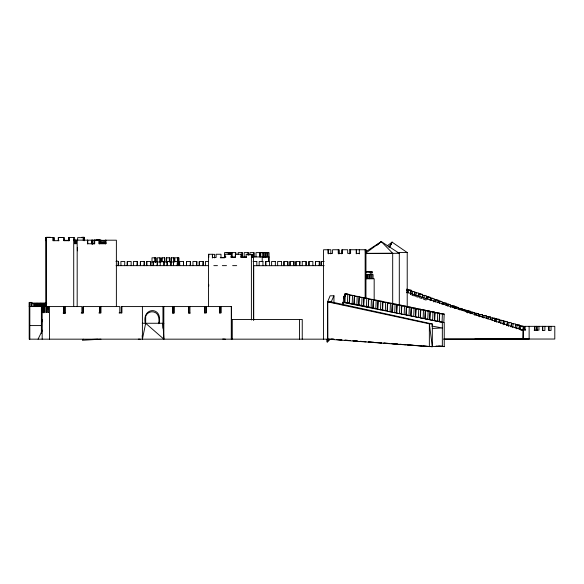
<?xml version="1.0" encoding="UTF-8"?>
<svg xmlns="http://www.w3.org/2000/svg" width="584" height="584" viewBox="0 0 584 584"><rect width="100%" height="100%" fill="white"/><g stroke="black" fill="none" stroke-linecap="round" stroke-linejoin="round"><path stroke-width="0.88" d="M118.384 261.479C116.939 272.378 121.202 258.646 115.997 261.479M120.961 265.647L120.888 261.479L124.786 261.479L124.662 265.647M127.254 261.479L127.254 265.647L127.327 261.479L131.152 261.479L131.152 265.647M137.298 261.479L137.174 265.647L137.298 261.479L133.4 261.479L133.473 265.647M140.386 261.479L140.386 265.647L140.386 261.479L144.292 261.479L144.168 265.647L144.292 261.479M146.752 261.479L146.752 265.647L146.752 261.479L150.657 261.479L150.533 265.647L150.657 261.479M153.446 261.479L153.446 265.647L153.446 261.479L157.352 261.479L157.227 265.647L157.352 261.479M164.082 261.479L163.958 265.647L164.082 261.479L160.184 261.479L160.257 265.647M167.141 261.479L167.141 265.647L167.141 261.479L171.046 261.479L170.922 265.647L171.046 261.479M173.506 261.479L173.506 265.647L173.506 261.479L177.412 261.479L177.288 265.647L177.412 261.479M183.558 261.479L183.434 265.647L183.558 261.479L179.653 261.479L179.733 265.647M186.508 261.479L186.508 265.647L186.508 261.479L190.413 261.479L190.289 265.647L190.413 261.479M196.815 261.479L196.691 265.647L196.815 261.479L192.91 261.479L192.983 265.647M199.275 261.479L199.275 265.647L199.275 261.479L203.181 261.479L203.057 265.647L203.181 261.479M229.22 254.325L229.227 252.609L227.709 252.617M229.753 254.332L229.753 252.617M230.789 254.347L230.789 252.631L229.636 252.638M231.468 256.931L231.476 252.638L232.505 252.653L224.453 252.668L224.453 256.96L225.971 256.96M43.121 306.578L43.121 312.747L43.333 306.578M522.789 339.07L522.928 330.179L406.895 292.263M443.723 339.122L523.374 339.07L523.505 330.179L522.928 330.179M41.595 332.822L41.69 322.543L42.355 319.784M344.743 302.417L345.086 294.11L347.035 294.102L349.582 294.635L349.239 302.935L344.743 302.417L349.349 302.957M347.436 302.943L347.779 294.635L345.086 294.11M349.816 295.088L349.48 303.395L352.174 303.914L353.977 303.914L354.32 295.606L349.816 295.088L354.32 295.606M352.174 303.914L352.517 295.606M354.138 304.344L354.481 296.037L358.977 296.555L358.642 304.863L354.138 304.344L355.444 304.337M356.839 304.863L357.182 296.562L354.481 296.037M358.977 305.337L359.313 297.037L363.817 297.555L363.474 305.863L358.977 305.337L360.927 305.33L357.335 304.607M361.671 305.863L362.014 297.555L359.313 297.037M363.73 306.337L364.073 298.03L366.022 298.015L368.57 298.548L368.227 306.856L363.73 306.337L368.227 306.856M366.423 306.856L366.767 298.548L364.073 298.03M368.394 307.286L368.738 298.979L373.234 299.497L372.891 307.804L368.394 307.286L369.694 307.279M371.088 307.804L371.431 299.497L368.738 298.979M373.125 308.257L373.468 299.95L375.417 299.942L377.965 300.475L377.629 308.783L373.125 308.257L375.081 308.25M375.826 308.783L376.169 300.475L373.468 299.95M378.133 300.899L377.79 309.206L380.491 309.732L382.294 309.732L382.629 301.424L378.133 300.899L382.629 301.424M380.491 309.732L380.826 301.424M382.622 310.206L382.965 301.899L387.462 302.417L387.126 310.724L382.622 310.206L383.929 310.199M385.323 310.732L385.666 302.424L382.965 301.899M387.725 302.892L387.382 311.199L390.076 311.725L391.879 311.717L392.222 303.417L387.725 302.892L392.222 303.417M390.076 311.725L390.419 303.417M392.39 303.841L392.046 312.148L394.74 312.674L396.543 312.674L396.886 304.366L392.39 303.841L396.886 304.366M394.74 312.674L395.083 304.366M397.12 304.819L396.777 313.126L399.478 313.644L401.281 313.644L401.617 305.337L397.12 304.819L401.617 305.337M399.478 313.644L399.814 305.344M401.785 305.768L401.442 314.075L404.143 314.594L405.938 314.594L406.281 306.286L401.785 305.768L406.281 306.286M404.143 314.594L404.478 306.293M406.617 306.768L406.274 315.068L408.975 315.594L410.778 315.594L411.114 307.286L406.617 306.768L411.114 307.286M408.975 315.594L409.311 307.286M411.377 307.761L411.034 316.068L413.727 316.586L415.531 316.586L415.874 308.279L411.377 307.761L415.874 308.279M413.727 316.586L414.071 308.279M416.034 308.71L418.735 309.235L418.392 317.535L420.195 317.535L420.538 309.228L416.034 308.71L415.699 317.017L417.721 317.404M420.772 309.681L420.429 317.988L423.13 318.514L424.926 318.514L425.269 310.206L420.772 309.681L425.269 310.206M423.13 318.514L423.466 310.206M425.437 310.63L425.094 318.937L427.787 319.463L429.59 319.463L429.934 311.155L425.437 310.63L429.934 311.155M427.787 319.463L428.13 311.155M430.269 311.63L429.926 319.937L432.627 320.463L434.423 320.455L434.766 312.155L430.269 311.63L434.766 312.155M432.627 320.463L432.963 312.155M435.022 312.623L434.686 320.93L437.379 321.456L439.183 321.456L439.526 313.148L435.022 312.623L439.526 313.148M437.379 321.456L437.723 313.148M439.686 313.572L439.351 321.879L442.044 322.404L443.847 322.404L444.19 314.097L439.686 313.572L444.19 314.097M442.044 322.404L442.387 314.097M466.28 311.987L466.441 310.338L462.338 309.841M467.762 312.528L467.923 310.87L466.317 310.841L470.419 311.338L470.259 312.995M470.339 313.696L470.492 312.046L474.595 312.542L474.339 314.871M471.938 313.732L472.098 312.075M475.938 314.907L476.099 313.25L474.493 313.221L478.595 313.717L478.362 316.2M478.216 315.944L478.376 314.287L482.472 314.783L482.238 317.265M479.741 316.805L479.975 314.323M483.778 317.981L484.012 315.499L482.406 315.462L486.509 315.959L486.275 318.441M486.414 318.229L486.574 316.572L490.669 317.068L490.436 319.55M487.939 319.09L488.173 316.608M490.801 319.455L490.954 317.798L494.889 318.295L494.568 321.601M492.151 320.309L492.392 317.827M495.071 321.339L495.312 318.857L499.24 319.346L498.926 322.66M496.429 322.2L496.743 318.886M499.232 322.623L499.466 320.142L503.569 320.638L503.174 324.777M500.758 323.485L501.072 320.178M503.101 322.762L503.262 321.105L507.365 321.601L506.97 325.741M504.547 324.448L504.868 321.134M507.029 325.587L507.35 322.28L511.445 322.777L511.051 326.916M508.554 326.449L508.949 322.31M511.204 326.792L511.526 323.478L515.621 323.981L515.227 328.113M512.73 327.653L513.124 323.514M516.731 328.828L517.125 324.689L515.526 324.66L517.176 324.959M519.227 329.296L519.621 325.157L517.125 324.689M518.913 328.281L519.088 326.624M520.373 329.982L520.804 325.85L519.176 325.799L520.775 326.12M520.804 325.85L523.235 326.339L522.797 330.471L521.176 330.142M410.516 294.409L410.939 291.124L414.998 291.817L414.465 295.927L412.034 295.27L412.559 291.168M414.341 294.84L414.655 292.38L418.713 293.073L418.188 297.183L415.75 296.526L416.282 292.423M418.21 296.154L418.524 293.694L422.582 294.387L422.057 298.49L419.619 297.833L420.151 293.73M422.269 297.679L422.582 295.212L426.641 295.913L426.108 300.015L423.677 299.358L424.203 295.256M426.254 298.344L426.466 296.701L430.525 297.395L430.101 300.68M427.773 299.205L428.087 296.745M431.539 300.577L431.853 298.11L430.233 298.074M433.839 302.023L434.292 298.767L431.853 298.11M435.46 302.067L435.774 299.599L434.153 299.563L435.759 299.993M437.891 302.716L438.212 300.256L435.774 299.599M439.504 303.49L439.825 301.03L438.197 300.986M441.942 304.147L442.256 301.68L439.825 301.03M442.256 304.184L442.468 302.541L446.351 303.235L446.03 305.695M443.701 304.22L443.913 302.578M446.49 305.578L446.702 303.935L450.585 304.622L450.271 307.089M447.833 306.432L448.154 303.965M450.527 307.177L450.739 305.534L452.359 305.578L454.797 306.235L454.586 307.877M452.147 307.221L452.359 305.578M454.221 308.432L454.425 306.79L456.053 306.834L458.484 307.491L458.272 309.133M455.841 308.476L456.053 306.834M459.805 309.958L460.017 308.315L458.396 308.272L460.009 308.71M462.243 310.615L462.455 308.972L460.017 308.315M466.302 312.141L466.514 310.498L462.455 309.797L464.864 310.447M467.748 312.973L467.959 311.33L470.397 311.98L470.186 313.623M406.705 290.591L406.924 288.949M406.88 292.861L407.311 289.576L411.224 290.277L410.691 294.38M408.311 292.891L408.742 289.606M142.182 335.632L142.408 339.165L145.672 323.259L145.672 316.455M438.723 346.005L442.336 346.261L429.357 346.597L327.704 339.165L327.617 301.87L330.106 295.803L333.953 295.803L333.953 303.03M333.953 295.803L331.194 301.884L327.704 301.884L327.704 339.165M389.813 246.937L392.076 242.141L407.216 252.529L407.216 307.242M38.062 339.165L42.428 330.201M145.715 316.178C146.839 312.995 150.475 311.148 153.723 311.966C158.987 313.133 159.425 319.36 158.768 323.711M390.068 246.134L392.076 242.141L387.068 245.966M388.907 247.339L392.076 242.141M328.996 339.165L327.062 341.969L327.04 339.26M83.227 339.165L82.366 340.268L100.974 339.165M330.23 339.238L327.259 342.173L327.23 339.45M377.213 245.149L381.294 241.615L399.295 253.31L399.295 304.826M366.132 252.865L381.294 241.615L392.689 253.31L392.689 310.243M366.204 251.434L381.294 241.615M256.821 261.486L256.843 265.647M262.931 261.486L262.953 265.647M275.341 261.486L275.371 265.647M281.452 261.486L281.481 265.647M269.56 265.654L269.582 261.479L265.749 261.486L265.749 265.654L265.749 261.486M287.788 261.486L287.817 265.647L287.788 261.486L283.977 261.486L283.977 265.654L283.977 261.486M259.121 265.654L259.194 261.479L262.953 261.479M308.965 261.486L308.965 265.654L308.965 261.486L312.863 261.479L312.871 265.647M271.604 265.647L271.604 261.479L275.363 261.479M277.641 265.654L277.641 261.486L281.473 261.479M315.477 261.486L315.477 265.654L315.477 261.486L319.368 261.479L319.287 265.654L319.368 261.479M97.564 339.165L92.374 339.421L92.914 339.421M293.934 261.479L293.818 265.654L293.934 261.479L290.022 261.486L290.022 265.654L290.022 261.486M432.335 328.427L442.336 327.982L431.649 325.996M99.93 239.936L92.228 240.192L92.374 244.017L92.374 240.958M295.978 261.486L295.978 265.654L295.978 261.486L299.899 261.479L299.68 265.654L299.899 261.479M302.257 265.647L302.257 261.479M366.212 253.39L399.295 253.31M205.502 265.647L205.429 261.479L208.561 261.479M366.314 253.398L392.689 253.31M347.779 294.635L349.582 294.635M357.182 296.562L358.977 296.555M362.014 297.555L363.817 297.555M366.767 298.548L368.57 298.548M371.431 299.497L373.234 299.497M376.169 300.475L377.965 300.475M385.666 302.424L387.462 302.417M418.735 309.235L420.538 309.228M138.313 339.165L140.226 339.165M50.312 237.294L46.377 237.294L46.377 240.688L45.99 240.688L46.048 237.557M81.789 237.294L84.3 237.294L84.33 240.688M84.395 237.469L84.476 240.688L84.33 237.557M58.867 237.557L64.123 237.557L64.123 240.688M96.659 239.936L100.871 239.936L100.871 243.572M63.641 240.338L67.766 240.338M100.492 240.338L106.361 240.338M59.072 240.688L52.837 240.688L52.852 237.557M69.321 240.688L63.868 240.688L63.868 237.469L58.349 237.469L58.349 240.688M100.543 240.601L103.383 240.601L103.383 243.156M99.258 243.053L106.346 243.053M349.685 249.748L365.956 249.748L365.956 298.103M228.191 252.595L226.147 252.595L227.176 252.609M262.15 252.609L267.071 252.609L267.071 256.902L253.237 256.96M397.193 252.529L407.216 252.529M266.078 252.668L269.049 252.668L269.049 256.96L267.903 256.96L267.903 252.668M359.277 253.398L356.474 253.398L356.474 249.748M365.577 253.85L365.577 249.748M230.563 256.96L235.447 256.902L235.447 252.609M240.644 256.96L246.463 256.902M246.178 257.471L241.177 257.471L241.177 254.259M220.263 257.799L224.606 257.799M253.084 261.479L256.843 261.479M302.089 261.486L306.06 261.486L306.06 265.654L306.06 261.486M324.156 261.479L321.105 261.479L321.105 265.647M151.993 261.968L154.183 261.968M156.716 261.968L160.257 261.968M163.797 261.968L167.345 261.968M170.886 261.968L173.828 261.968L173.828 257.799M178.901 261.968L177.784 261.968L177.784 257.799M116.085 265.647L208.561 265.647M213.832 265.64L217.467 265.64M222.336 265.64L226.512 265.64M232.644 265.64L236.688 265.64M253.434 265.713L324.156 265.647M366.212 271.867L372.541 272.042L366.299 271.888M369.694 274.473L372.424 274.473M365.577 274.568L373.067 274.568L373.067 278.736M365.949 278.736L374.169 278.736L374.169 300.38M348.027 294.066L344.794 294.066L344.794 302.41M349.239 302.935L343.005 302.41L444.234 322.543L444.234 346.633L436.102 346.013M31.653 303.184L46.727 303.184M29.2 306.578L63.853 306.578L63.853 313.09L65.335 313.009L63.123 313.009L63.853 313.09L63.817 306.578M48.384 312.557L47.946 312.557L47.946 306.578M98.864 312.922L100.966 312.922L100.966 306.578M119.085 312.922L121.925 312.922L121.925 306.578M81.183 313.009L83.505 313.009L83.505 306.578M190.128 313.097L188.654 313.097L188.654 306.578M142.248 323.259L162.958 323.259L163.87 339.165L145.672 323.259M162.958 323.697L163.87 323.697M29.813 325.58L41.566 325.58M521.454 326.339L523.885 326.339L523.885 329.639L525.447 329.639M522.286 329.989L525.673 329.989M534.134 330.164L538.937 330.164L538.937 326.339M443.92 339.048L554.8 339.034L554.8 326.339L524.505 326.339L524.505 329.639M334.099 339.165L29.2 339.165L29.2 302.41L32.047 302.41L32.047 306.578M492.677 339.063L499.634 339.085M327.617 301.87L331.194 301.884L432.335 323.996L432.335 346.706L423.305 346.027M262.223 256.96L268.917 257.018L268.925 261.508M523.374 339.07L474.821 339.246L513 339.048L511.219 339.1M474.259 314.856L475.821 314.886M409.793 290.248L411.224 290.277M489.158 317.039L490.669 317.068M493.458 318.265L494.889 318.295M497.809 319.317L499.24 319.346M444.899 303.198L446.351 303.235M466.441 310.338L463.163 309.987M474.595 312.542L470.492 312.046M482.472 314.783L478.376 314.287M503.569 320.638L499.466 320.142M518.001 325.113L519.621 325.157M346.692 302.41L342.954 302.308L342.954 305.001L343.823 296.154L343.823 297.942M420.94 294.336L422.582 294.387M430.525 297.395L426.466 296.701M436.569 300.205L438.212 300.256M453.147 306.184L454.797 306.235M456.841 307.439L458.484 307.491M460.812 308.921L462.455 308.972M521.578 326.281L523.235 326.339M469.886 312.776L471.529 312.841M222.738 339.027L225.329 339.165M432.335 323.996L429.357 323.828L327.704 301.884M331.551 339.165L333.362 339.297M336.997 339.574L341.538 339.91M345.166 340.18L349.707 340.523M353.342 340.793L357.882 341.136M360.605 341.341L366.051 341.742M368.774 341.947L374.227 342.355M376.045 342.494L381.491 342.903M384.214 343.1L389.659 343.509M392.382 343.713L397.835 344.122M399.653 344.261L406.004 344.735M407.822 344.867L432.335 346.706L429.357 323.828L429.357 346.597M331.194 339.165L333.902 339.362M336.61 339.567L342.027 339.968M344.743 340.173L350.159 340.574M352.867 340.779L357.379 341.114M360.094 341.319L365.511 341.72M368.219 341.925L373.636 342.326M376.344 342.531L381.768 342.932M383.571 343.071L389.893 343.538M391.696 343.677L398.018 344.144M399.828 344.283L405.245 344.684M407.055 344.815L413.377 345.29M415.18 345.421L421.502 345.896M444.234 346.633L442.336 346.363L442.336 322.273M346.794 294.066L344.794 294.066L345.363 296.57M486.574 316.572L488.297 316.886M467.923 310.87L470.419 311.338M476.099 313.25L478.595 313.717M484.012 315.499L486.509 315.959M495.312 318.857L496.977 319.163M503.262 321.105L505.737 321.558M507.35 322.28L509.825 322.733M511.526 323.478L513.175 323.784M351.123 303.322L355.561 304.235M362.657 305.702L369.745 307.169M371.519 307.534L373.293 307.899M405.216 314.491L406.99 314.856M423.838 318.331L425.612 318.696M438.029 321.258L439.796 321.631M351.429 303.381L353.977 303.914M356.941 304.512L358.642 304.863M371.19 307.447L372.891 307.804M42.844 306.578L41.384 306.22L41.384 333.369M476.675 315.104L478.391 315.543M439.044 301.205L440.723 301.643M480.15 316.316L482.581 316.966M410.939 291.124L413.348 291.774M414.655 292.38L416.268 292.81M418.524 293.694L420.137 294.124M422.582 295.212L424.999 295.862M407.311 289.576L408.968 290.022M447.512 304.154L449.132 304.585M208.678 284.328L208.773 286.123M48.195 309.14L48.056 306.578L48.049 312.557M92.914 244.017L92.768 240.192L73.715 240.104L73.715 306.447M77.351 247.353L77.38 250.821M268.903 256.902L268.917 261.705M92.374 241.097L92.374 243.813M46.494 306.578L46.501 312.557L46.37 306.578M551.055 326.339L551.055 330.434L548.712 330.434L548.712 326.339M549.048 326.339L549.048 330.434M544.887 326.339L544.887 330.434L542.638 330.434L542.638 326.339M542.719 326.339L542.719 330.434M536.871 326.339L536.871 330.434M536.82 326.339L536.82 330.434M536.74 326.339L536.74 330.164M534.981 326.339L534.981 330.434M534.528 326.339L534.528 330.164M529.133 326.339L529.133 339.1M528.805 339.034L504.313 339.034L527.242 339.1M525.133 326.339L525.133 329.989M371.95 274.568L371.95 278.736M371.826 271.867L371.826 274.443M370.928 274.568L370.928 278.736M370.3 272.042L370.3 274.75M369.825 274.568L369.825 278.736M369.336 274.568L369.336 278.736M368.161 274.568L368.161 278.736M367.548 274.568L367.548 278.736M366.372 274.568L366.372 278.736M365.46 249.748L365.46 253.573L365.321 249.748M365.153 249.748L365.153 298.103M359.313 249.748L359.313 253.85M356.218 249.748L356.218 253.85M350.59 249.748L350.59 253.398L347.692 253.398L347.692 249.748L341.793 249.748L341.793 253.85M349.721 249.748L349.685 253.85M342.333 249.748L342.333 253.398L338.238 253.398L338.253 249.748M342.312 249.748L342.312 253.398M338.968 253.85L338.968 249.748L332.544 249.748L332.544 253.398L328.055 253.398L328.055 249.748M338.888 249.748L338.888 253.85M330.814 253.85L330.851 249.748L323.558 249.748L323.558 339.165M328.5 249.748L328.5 253.398M328.325 249.748L328.325 253.879M321.193 261.479L321.193 265.647M302.249 339.165L302.249 319.441L231.819 319.441L231.819 339.165M299.483 319.441L299.483 339.165M265.924 252.609L265.924 256.902M265.333 252.609L265.333 256.902M264.18 252.609L264.18 256.902M263.377 256.96L263.377 252.668L260.194 252.668L260.194 256.96M262.223 252.668L262.223 261.479M260.201 256.902L260.201 252.609L256.004 252.609L256.004 256.902M259.792 252.609L259.792 256.902M254.128 256.902L254.128 252.609L249.937 252.609L249.937 255.186M253.719 252.609L253.719 256.902M253.719 265.713L253.719 320.12M253.478 320.12L253.478 254.449L246.119 254.347L246.119 257.471M253.069 254.449L252.726 257.471L252.726 254.347M252.091 254.347L252.091 257.471L251.74 254.347M251.397 254.347L251.397 320.01M248.39 255.186L248.39 252.609L244.192 252.609L244.192 256.902M247.974 252.609L247.974 255.186M242.375 256.902L242.375 252.609L238.155 252.609L238.155 254.325M241.944 252.609L241.944 256.902M241.228 257.471L241.228 254.259L235.337 254.259L235.337 257.471L231.286 257.471L231.3 254.259L225.161 254.259L225.161 257.471L220.986 257.471L220.986 254.259L216.109 254.259L216.124 257.471L212.481 257.471L212.488 254.259L208.554 254.259L208.554 306.644M235.878 254.325L235.878 252.609L231.666 252.609L231.666 256.902M232.096 252.609L232.096 256.902M232.023 319.441L232.023 339.165M231.549 339.165L231.549 306.578L121.231 306.578L121.231 312.922M231.286 306.578L231.286 339.165M228.702 252.668L228.702 254.39M228.242 252.668L228.242 254.39M220.986 306.578L220.986 312.922L219.431 312.922L219.431 306.578M220.788 306.578L220.788 312.922M219.628 306.578L219.628 312.922M214.613 257.909L214.671 254.339L212.372 254.339L212.372 258.04M208.765 254.259L208.765 257.471M206.174 306.578L206.174 312.922L204.531 312.922L204.531 306.578M205.977 306.578L205.977 312.922M204.728 306.578L204.728 312.922M189.931 306.578L189.931 313.097M188.851 306.578L188.851 313.097M178.901 265.603L178.879 257.799L174.864 257.799L174.864 261.968M178.667 257.799L178.667 261.968M178.368 261.968L178.368 265.603M178.303 257.799L178.259 265.611M178.164 257.799L178.164 261.968M177.916 257.799L177.923 265.603M174.185 261.968L174.185 257.799L171.024 257.799L171.024 261.968M174.061 306.578L174.061 313.097L172.594 313.097L172.594 306.578M173.864 306.578L173.864 313.097M172.798 306.578L172.798 313.097M171.287 257.799L171.287 261.968M169.528 261.968L169.528 257.799L166.403 257.799L166.403 261.968M169.331 257.799L169.331 261.968M166.681 257.799L166.681 261.968M164.768 261.968L164.768 257.799L161.834 257.799L161.834 261.968M164.622 257.799L164.622 261.968M163.827 306.578L163.827 339.165M162.958 306.578L162.958 328.244M162.009 257.799L162.009 261.968M160.184 261.968L160.184 257.799L157.278 257.799L157.278 261.968M159.994 257.799L159.994 261.968M159.067 323.259C163.184 305.979 141.27 306.731 145.38 323.711M155.986 261.968L155.986 257.799L151.993 257.799L151.993 265.611M155.702 257.799L155.702 261.968M155.621 257.799L155.621 261.968M155.424 257.799L155.424 261.968M155.256 257.799L155.256 261.968M154.913 257.799L154.913 261.968M142.408 306.578L142.408 339.165M119.778 312.922L119.778 306.578L100.273 306.578L100.273 312.922M116.377 306.476L116.377 240.192L105.448 240.192L105.448 243.82M105.85 240.192L105.85 243.754L99.243 243.754L99.243 240.192M105.653 240.192L105.653 243.754M104.499 240.338L104.499 243.046M102.185 240.601L102.185 243.156M100.798 240.425L100.798 243.083M99.557 312.922L99.557 306.578L82.811 306.578L82.811 313.009M99.441 243.754L99.441 240.192L94.323 240.192L94.323 243.754M99.068 240.192L99.068 243.82M94.696 240.192L94.696 243.754L87.578 243.754L87.578 240.192M94.425 240.192L94.425 243.754M92.528 240.192L92.528 243.82M91.739 240.192L91.739 243.82M91.564 240.192L91.564 243.82M87.761 240.192L87.761 243.754M87.425 240.192L87.425 243.82M83.819 237.294L83.819 240.688M83.534 240.36L83.534 237.644L77.643 237.644L77.643 240.688M83.227 237.644L83.227 240.36M81.877 313.009L81.877 306.578L64.641 306.578L64.641 313.009M77.183 240.192L77.183 306.498M76.365 240.192L76.365 243.754L75.803 243.754L75.803 240.104M75.197 240.104L75.197 243.754L74.628 243.754L74.628 237.557L68.715 237.557L68.715 240.688M73.62 237.557L73.606 240.688M68.948 237.557L68.948 240.688M68.934 237.557L68.934 240.688M65.335 306.578L65.335 313.09M58.356 237.469L58.356 240.688M54.02 240.688L54.02 237.557L45.895 237.557L45.895 306.505M53.969 237.557L53.969 240.688M49.436 306.578L49.436 339.165M46.311 306.505L46.209 237.557L46.143 240.688M45.472 303.184L45.472 306.52M44.917 306.578L44.917 312.747L44.764 306.578M44.691 303.184L44.691 306.52M44.194 303.184L44.194 306.52M43.362 303.184L43.333 312.747M42.829 303.184L42.829 306.52M42.172 306.578L42.172 339.165M41.997 303.184L41.997 306.52M41.574 303.184L41.574 306.52M40.741 303.184L40.741 306.52M40.281 303.184L40.281 306.52M39.449 303.184L39.449 306.52M38.843 303.184L38.843 306.52M37.945 303.184L37.945 306.52M37.434 303.184L37.434 306.52M36.536 303.184L36.536 306.52M36.033 303.184L36.033 306.52M35.135 303.184L35.135 306.52M34.551 303.184L34.551 306.52M33.653 303.184L33.653 306.52M31.521 302.41L31.485 306.578M31.426 303.184L31.375 306.52M31.259 302.41L31.302 306.578M29.813 302.41L29.813 339.165M29.689 302.41L29.689 306.578M29.587 302.41L29.587 306.578M29.47 302.41L29.47 339.165M29.353 302.41L29.353 306.578M365.839 253.85L365.774 249.748L365.839 253.85"/></g></svg>
